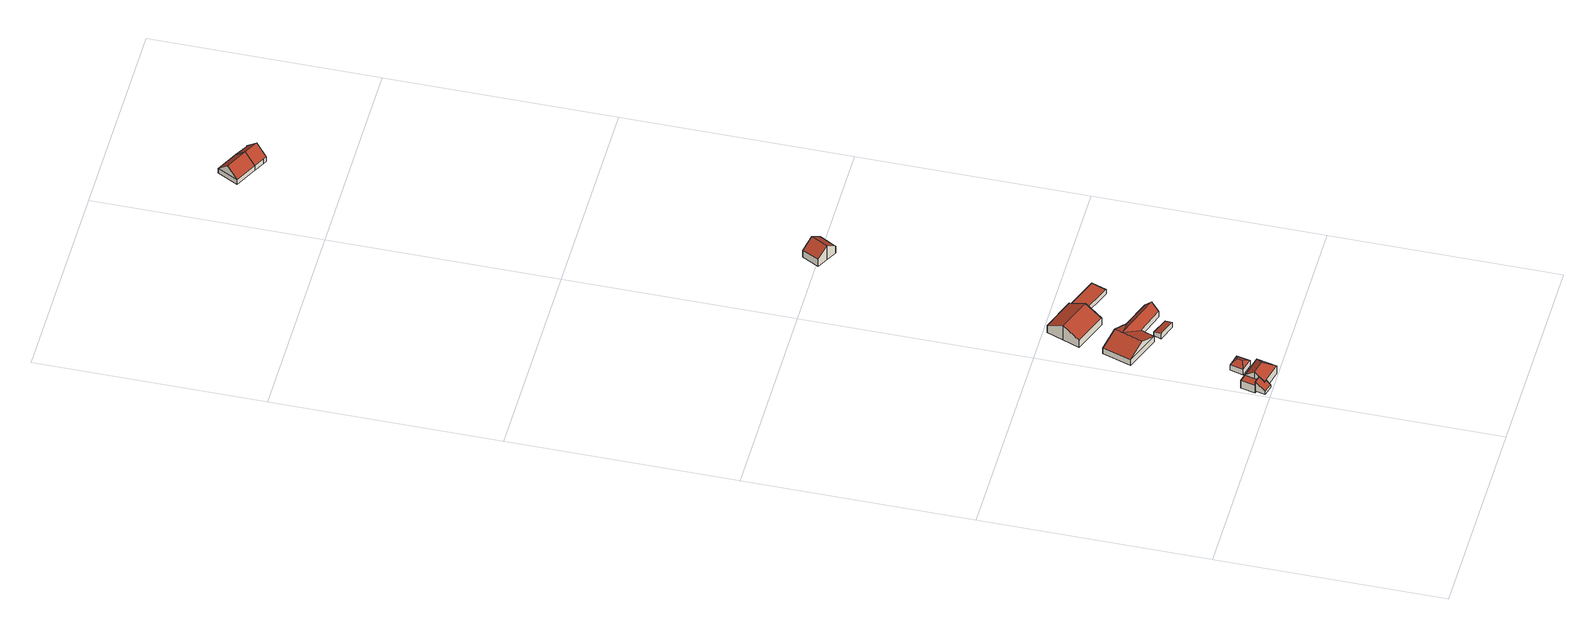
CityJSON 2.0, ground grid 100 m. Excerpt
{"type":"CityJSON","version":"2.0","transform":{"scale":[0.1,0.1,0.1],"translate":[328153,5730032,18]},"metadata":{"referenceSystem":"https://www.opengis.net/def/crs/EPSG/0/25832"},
"CityObjects":{
"building1":{"type":"Building","attributes":{"Geometrietyp2DReferenz":"3000","Gemeindeschluessel":"05170048","function":"31001_1010","roofType":"2100","measuredHeight":5.17},"address":[{"country":"Germany","locality":"Wesel","thoroughfareNumber":"9","thoroughfareName":"Schüttwich"}],"geometry":[{"type":"Solid","lod":"2","boundaries":[[[[0,1,2,3]],[[4,5,1,0]],[[6,7,5,4]],[[8,9,7,6]],[[10,11,9,8]],[[3,2,11,10]],[[8,6,4,0,3,10]],[[1,5,7,9,11,2]]]],"semantics":{"surfaces":[{"type":"WallSurface"},{"type":"RoofSurface"},{"type":"GroundSurface"}],"values":[[0,0,0,0,0,0,1,2]]}}]},
"building2":{"type":"Building","attributes":{"Gemeindeschluessel":"05170048","Geometrietyp2DReferenz":"3000","function":"31001_1010"},"address":[{"country":"Germany","locality":"Wesel","thoroughfareNumber":"9","thoroughfareName":"Schüttwich"}],"children":["building2-1","building2-2"]},
"building2-1":{"type":"BuildingPart","attributes":{"roofType":"5000","measuredHeight":8.12},"parents":["building2"],"geometry":[{"type":"MultiSurface","lod":"2","boundaries":[[[12,13,14,15]],[[16,17,18,19]],[[20,21,17,16]],[[22,23,21,20]],[[15,14,23,22]],[[24,12,15,22,20,25]],[[20,16,25]],[[16,19,24,25]],[[13,26,18,17,21,23,14]],[[12,24,27,28]],[[27,26,13,28]],[[24,19,27]],[[26,27,19,18]]],"semantics":{"surfaces":[{"type":"WallSurface"},{"type":"RoofSurface"},{"type":"GroundSurface"},{"type":"ClosureSurface"}],"values":[0,0,0,0,0,1,1,1,2,0,3,0,3]}}]},
"building2-2":{"type":"BuildingPart","attributes":{"roofType":"1000","measuredHeight":4.32},"parents":["building2"],"geometry":[{"type":"MultiSurface","lod":"2","boundaries":[[[29,30,31,32]],[[19,18,30,29]],[[32,31,13,28]],[[19,29,32,28]],[[30,18,13,31]],[[27,28,13,26]],[[19,27,26,18]]],"semantics":{"surfaces":[{"type":"WallSurface"},{"type":"RoofSurface"},{"type":"GroundSurface"},{"type":"ClosureSurface"}],"values":[0,0,0,1,2,3,3]}}]},
"building3":{"type":"Building","attributes":{"Geometrietyp2DReferenz":"3000","Gemeindeschluessel":"05170048","function":"31001_2463","roofType":"3200","measuredHeight":4.66},"address":[{"country":"Germany","locality":"Wesel","thoroughfareNumber":"9","thoroughfareName":"Schüttwich"}],"geometry":[{"type":"Solid","lod":"2","boundaries":[[[[33,34,35,36]],[[37,38,34,33]],[[39,40,38,37]],[[36,35,40,39]],[[33,41,37]],[[39,42,36]],[[36,42,41,33]],[[37,41,42,39]],[[34,38,40,35]]]],"semantics":{"surfaces":[{"type":"WallSurface"},{"type":"RoofSurface"},{"type":"GroundSurface"}],"values":[[0,0,0,0,1,1,1,1,2]]}}]},
"building4":{"type":"Building","attributes":{"Gemeindeschluessel":"05170048","Geometrietyp2DReferenz":"3000","function":"31001_1010"},"address":[{"country":"Germany","locality":"Wesel","thoroughfareNumber":"10","thoroughfareName":"Schüttwich"},{"country":"Germany","locality":"Wesel","thoroughfareNumber":"10a","thoroughfareName":"Schüttwich"}],"children":["building4-1","building4-2"]},
"building4-1":{"type":"BuildingPart","attributes":{"roofType":"3100","measuredHeight":6.98},"parents":["building4"],"geometry":[{"type":"MultiSurface","lod":"2","boundaries":[[[43,44,45,46]],[[47,48,44,43]],[[49,50,48,47]],[[46,51,43]],[[47,52,49]],[[49,52,51,46]],[[43,51,52,47]],[[45,44,48,50]],[[53,46,45,54]],[[53,54,50,49]]],"semantics":{"surfaces":[{"type":"WallSurface"},{"type":"RoofSurface"},{"type":"GroundSurface"},{"type":"ClosureSurface"}],"values":[0,0,0,0,0,1,1,2,0,3]}}]},
"building4-2":{"type":"BuildingPart","attributes":{"roofType":"5000","measuredHeight":6.84},"parents":["building4"],"geometry":[{"type":"Solid","lod":"2","boundaries":[[[[53,54,55,56]],[[57,58,50,49]],[[56,55,58,57]],[[53,59,49]],[[57,60,56]],[[56,60,59,53]],[[49,59,60,57]],[[54,50,58,55]],[[49,50,54,53]]]],"semantics":{"surfaces":[{"type":"WallSurface"},{"type":"RoofSurface"},{"type":"GroundSurface"},{"type":"ClosureSurface"}],"values":[[0,0,0,1,0,1,1,2,3]]}}]},
"building5":{"type":"Building","attributes":{"Geometrietyp2DReferenz":"3000","Gemeindeschluessel":"05170048","function":"31001_2723","roofType":"2100","measuredHeight":3.06},"address":[{"country":"Germany","locality":"Wesel","thoroughfareNumber":"10","thoroughfareName":"Schüttwich"}],"geometry":[{"type":"Solid","lod":"2","boundaries":[[[[61,62,63,64]],[[65,66,62,61]],[[67,68,66,65]],[[64,63,68,67]],[[65,61,64,67]],[[62,66,68,63]]]],"semantics":{"surfaces":[{"type":"WallSurface"},{"type":"RoofSurface"},{"type":"GroundSurface"}],"values":[[0,0,0,0,1,2]]}}]},
"building6":{"type":"Building","attributes":{"Geometrietyp2DReferenz":"3000","Gemeindeschluessel":"05170048","function":"31001_2723","roofType":"3100","measuredHeight":7.73},"address":[{"country":"Germany","locality":"Wesel","thoroughfareNumber":"10","thoroughfareName":"Schüttwich"}],"geometry":[{"type":"Solid","lod":"2","boundaries":[[[[69,70,71,72]],[[73,74,70,69]],[[75,76,74,73]],[[77,78,76,75]],[[79,80,78,77]],[[81,82,80,79]],[[72,71,82,81]],[[77,75,73,69,79]],[[72,81,79,69]],[[70,74,76,78,80,82,71]]]],"semantics":{"surfaces":[{"type":"WallSurface"},{"type":"RoofSurface"},{"type":"GroundSurface"}],"values":[[0,0,0,0,0,0,0,1,1,2]]}}]},
"building7":{"type":"Building","attributes":{"Geometrietyp2DReferenz":"3000","Gemeindeschluessel":"05170048","function":"31001_2463","roofType":"1000","measuredHeight":2.43},"address":[{"country":"Germany","locality":"Wesel","thoroughfareNumber":"10","thoroughfareName":"Schüttwich"}],"geometry":[{"type":"Solid","lod":"2","boundaries":[[[[83,84,76,85]],[[86,87,84,83]],[[88,89,87,86]],[[90,91,89,88]],[[92,78,91,90]],[[85,76,78,92]],[[90,88,86,83,85,92]],[[84,87,89,91,78,76]]]],"semantics":{"surfaces":[{"type":"WallSurface"},{"type":"RoofSurface"},{"type":"GroundSurface"}],"values":[[0,0,0,0,0,0,1,2]]}}]},
"building8":{"type":"Building","attributes":{"Geometrietyp2DReferenz":"3000","Gemeindeschluessel":"05170048","function":"31001_1010","roofType":"3100","measuredHeight":7.76},"address":[{"country":"Germany","locality":"Wesel","thoroughfareNumber":"11","thoroughfareName":"Schüttwich"}],"geometry":[{"type":"Solid","lod":"2","boundaries":[[[[93,94,95,96]],[[97,98,94,93]],[[99,100,98,97]],[[101,102,100,99]],[[103,104,102,101]],[[105,106,104,103]],[[107,108,106,105]],[[96,95,108,107]],[[99,97,93,101]],[[96,107,105,103,101,93]],[[94,98,100,102,104,106,108,95]]]],"semantics":{"surfaces":[{"type":"WallSurface"},{"type":"RoofSurface"},{"type":"GroundSurface"}],"values":[[0,0,0,0,0,0,0,0,1,1,2]]}}]},
"building9":{"type":"Building","attributes":{"Geometrietyp2DReferenz":"3000","Gemeindeschluessel":"05170048","function":"31001_1010","roofType":"3100","measuredHeight":7.39},"address":[{"country":"Germany","locality":"Wesel","thoroughfareNumber":"12","thoroughfareName":"Schüttwich"}],"geometry":[{"type":"Solid","lod":"2","boundaries":[[[[109,110,111,112]],[[113,114,110,109]],[[115,116,114,113]],[[112,111,116,115]],[[109,117,113]],[[115,118,112]],[[112,118,117,109]],[[113,117,118,115]],[[110,114,116,111]]]],"semantics":{"surfaces":[{"type":"WallSurface"},{"type":"RoofSurface"},{"type":"GroundSurface"}],"values":[[0,0,0,0,0,0,1,1,2]]}}]},
"building10":{"type":"Building","attributes":{"Geometrietyp2DReferenz":"3000","Gemeindeschluessel":"05170048","function":"31001_1010","roofType":"3100","measuredHeight":7.34},"address":[{"country":"Germany","locality":"Wesel","thoroughfareNumber":"12","thoroughfareName":"Schüttwich"}],"geometry":[{"type":"Solid","lod":"2","boundaries":[[[[113,114,119,120]],[[117,121,114,113]],[[109,110,121,117]],[[122,123,110,109]],[[124,125,123,122]],[[126,127,125,124]],[[128,129,127,126]],[[130,131,129,128]],[[120,119,131,130]],[[113,120,130,128,117]],[[126,124,122,109,117,128]],[[114,121,110,123,125,127,129,131,119]]]],"semantics":{"surfaces":[{"type":"WallSurface"},{"type":"RoofSurface"},{"type":"GroundSurface"}],"values":[[0,0,0,0,0,0,0,0,0,1,1,2]]}}]}
},
"vertices":[
[15,66,68],[15,66,17],[4,20,17],[4,20,34],[50,58,68],[50,58,17],[44,33,50],[44,33,17],[56,30,50],[56,30,17],[50,9,33],[50,9,17],
[50,58,70],[50,58,6],[44,33,6],[44,33,49],[170,97,49],[170,97,6],[66,122,6],[66,122,49],[150,8,49],[150,8,6],[56,30,49],[56,30,6],[55,77,87],[114,63,87],[55,77,6],[55,77,49],[50,58,49],
[29,130,49],[29,130,6],[15,66,6],[15,66,49],
[166,124,38],[166,124,9],[179,185,9],[179,185,38],[106,138,38],[106,138,9],[120,198,38],[120,198,9],[140,149,56],[145,173,56],
[51,602,39],[51,602,8],[212,542,8],[212,542,39],[95,730,39],[95,730,8],[260,670,39],[260,670,8],[132,572,77],[177,700,77],[235,602,39],[235,602,8],
[361,558,8],[361,558,39],[386,624,39],[386,624,8],[168,664,76],[373,591,76],
[250,552,26],[250,552,7],[237,518,7],[237,518,37],[327,523,26],[327,523,7],[314,489,37],[314,489,7],
[137,908,85],[137,908,7],[109,833,7],[109,833,46],[165,983,46],[165,983,7],[317,926,46],[317,926,7],[293,861,80],[293,861,7],[289,851,85],[289,851,7],[261,776,46],[261,776,7],
[470,868,32],[470,868,7],[317,926,32],[445,802,32],[445,802,7],[446,802,32],[446,802,7],[445,801,32],[445,801,7],[293,861,32],
[375,1966,85],[375,1966,7],[420,1942,7],[420,1942,47],[327,1991,45],[327,1991,7],[366,2067,45],[366,2067,7],[415,2041,85],[415,2041,7],[463,2016,45],[463,2016,7],[449,1990,45],[449,1990,7],[422,1941,45],[422,1941,7],
[383,4471,36],[383,4471,10],[285,4522,10],[285,4522,36],[335,4378,36],[335,4378,10],[236,4429,36],[236,4429,10],[359,4424,83],[260,4475,83],
[381,4354,10],[381,4354,36],[359,4424,10],[438,4441,36],[438,4441,10],[446,4437,36],[446,4437,10],[442,4428,45],[442,4428,10],[423,4391,83],[423,4391,10],[399,4345,36],[399,4345,10]
]}
